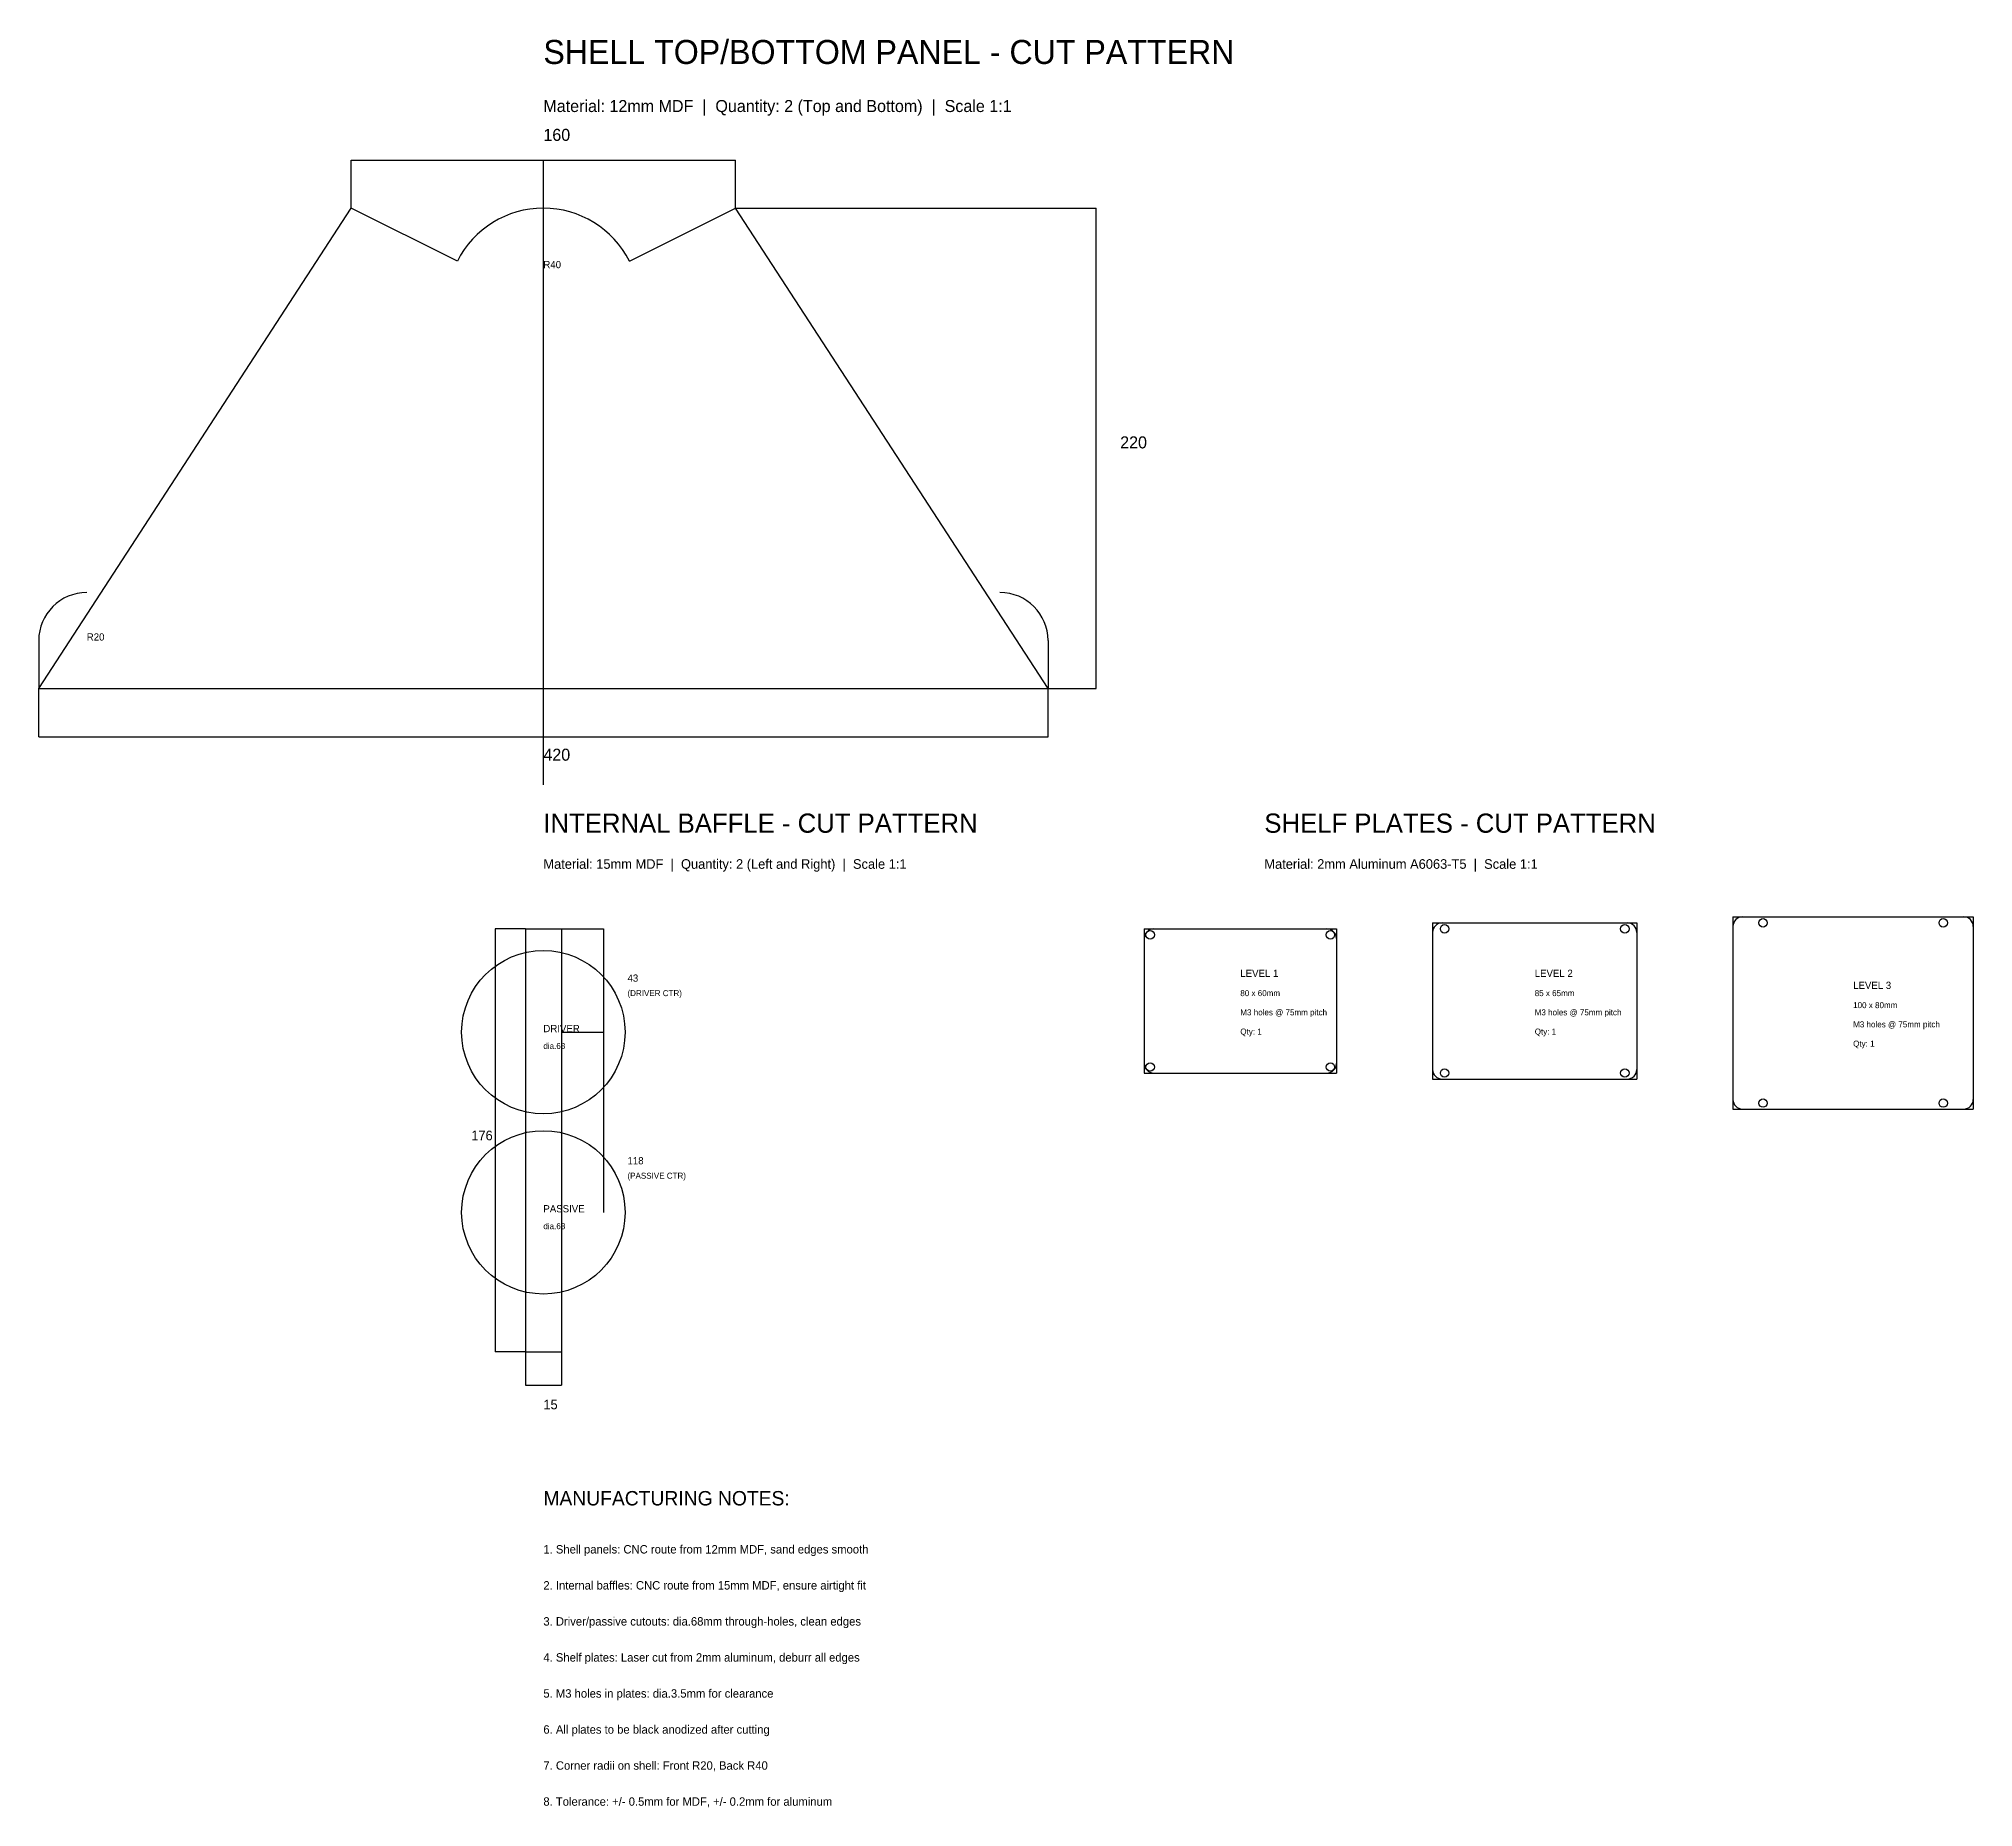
# Model space of a CAD drawing. Header units: millimetres. Extents: x -210 to 595, y -446 to 291.
import ezdxf

# ---------------------------------------------------------------- set-up
doc = ezdxf.new("R2010")
doc.units = ezdxf.units.MM
for name, color, linetype in [('ANNOTATION', 5, 'CONTINUOUS'), ('CENTER', 2, 'Continuous'), ('CUTLINE', 1, 'CONTINUOUS'), ('DIMENSION', 3, 'CONTINUOUS')]:
    doc.layers.add(name, color=color, linetype=linetype)

msp = doc.modelspace()

# ---------------------------------------------------------------- linework, layer by layer
at = {"layer": 'CENTER'}
msp.add_line((0, -20), (0, 240), dxfattribs=at)
at = {"layer": 'CUTLINE'}
for p, q in [((-210, 20), (-80, 220)), ((-35.78, 197.89), (-80, 220)), ((35.78, 197.89), (80, 220)), ((210, 20), (80, 220)), ((-210, 40), (-210, 20)), ((210, 40), (210, 20)), ((-210, 20), (210, 20)), ((-190, 20), (190, 20)), ((-7.5, -80), (7.5, -80)), ((-7.5, -80), (-7.5, -256)), ((7.5, -80), (7.5, -256)), ((250, -80), (330, -80)), ((250, -80), (250, -140)), ((330, -80), (330, -140)), ((370, -77.5), (455, -77.5)), ((370, -77.5), (370, -142.5)), ((455, -77.5), (455, -142.5)), ((495, -75), (595, -75)), ((495, -75), (495, -155)), ((595, -75), (595, -155)), ((250, -140), (330, -140)), ((370, -142.5), (455, -142.5)), ((495, -155), (595, -155)), ((-7.5, -256), (7.5, -256))]:
    msp.add_line(p, q, dxfattribs=at)
for centre, radius in [((375, -80), 1.75), ((450, -80), 1.75), ((507.5, -77.5), 1.75), ((582.5, -77.5), 1.75), ((252.5, -82.5), 1.75), ((327.5, -82.5), 1.75), ((0, -123), 34), ((252.5, -137.5), 1.75), ((327.5, -137.5), 1.75), ((375, -140), 1.75), ((450, -140), 1.75), ((507.5, -152.5), 1.75), ((582.5, -152.5), 1.75), ((0, -198), 34)]:
    msp.add_circle(centre, radius, dxfattribs=at)
for centre, radius, start, end in [((0, 180), 40, 26.57, 153.43), ((-190, 40), 20, 90, 180), ((190, 40), 20, 0, 90), ((254, -84), 4, 90, 180), ((326, -84), 4, 0, 90), ((374, -81.5), 4, 90, 180), ((451, -81.5), 4, 0, 90), ((499, -79), 4, 90, 180), ((591, -79), 4, 0, 90), ((254, -136), 4, 180, 270), ((326, -136), 4, 270, 360), ((374, -138.5), 4, 180, 270), ((451, -138.5), 4, 270, 360), ((499, -151), 4, 180, 270), ((591, -151), 4, 270, 360)]:
    msp.add_arc(centre, radius, start, end, dxfattribs=at)
at = {"layer": 'DIMENSION'}
for p, q in [((-80, 240), (80, 240)), ((-80, 220), (-80, 240)), ((80, 220), (80, 240)), ((80, 220), (230, 220)), ((230, 20), (230, 220)), ((-210, 0), (-210, 20)), ((210, 0), (210, 20)), ((210, 20), (230, 20)), ((-210, 0), (210, 0)), ((-20, -80), (-20, -256)), ((-7.5, -80), (-20, -80)), ((7.5, -80), (25, -80)), ((25, -80), (25, -123)), ((25, -80), (25, -198)), ((7.5, -123), (25, -123)), ((-7.5, -256), (-20, -256)), ((-7.5, -256), (-7.5, -270)), ((7.5, -256), (7.5, -270)), ((-7.5, -270), (7.5, -270))]:
    msp.add_line(p, q, dxfattribs=at)

# ---------------------------------------------------------------- texts
at = {"layer": 'ANNOTATION'}
for s, height, p in [('SHELL TOP/BOTTOM PANEL - CUT PATTERN', 10, (0, 280)), ('Material: 12mm MDF  |  Quantity: 2 (Top and Bottom)  |  Scale 1:1', 5, (0, 260)), ('INTERNAL BAFFLE - CUT PATTERN', 8, (0, -40)), ('SHELF PLATES - CUT PATTERN', 8, (300, -40)), ('Material: 15mm MDF  |  Quantity: 2 (Left and Right)  |  Scale 1:1', 4, (0, -55)), ('Material: 2mm Aluminum A6063-T5  |  Scale 1:1', 4, (300, -55)), ('LEVEL 1', 3, (290, -100)), ('LEVEL 2', 3, (412.5, -100)), ('LEVEL 3', 3, (545, -105)), ('80 x 60mm', 2.5, (290, -108)), ('85 x 65mm', 2.5, (412.5, -108)), ('100 x 80mm', 2.5, (545, -113)), ('DRIVER', 3, (0, -123)), ('M3 holes @ 75mm pitch', 2.5, (290, -116)), ('M3 holes @ 75mm pitch', 2.5, (412.5, -116)), ('M3 holes @ 75mm pitch', 2.5, (545, -121)), ('dia.68', 2.5, (0, -130)), ('Qty: 1', 2.5, (290, -124)), ('Qty: 1', 2.5, (412.5, -124)), ('Qty: 1', 2.5, (545, -129)), ('PASSIVE', 3, (0, -198)), ('dia.68', 2.5, (0, -205)), ('MANUFACTURING NOTES:', 6, (0, -320)), ('1. Shell panels: CNC route from 12mm MDF, sand edges smooth', 3.5, (0, -340)), ('2. Internal baffles: CNC route from 15mm MDF, ensure airtight fit', 3.5, (0, -355)), ('3. Driver/passive cutouts: dia.68mm through-holes, clean edges', 3.5, (0, -370)), ('4. Shelf plates: Laser cut from 2mm aluminum, deburr all edges', 3.5, (0, -385)), ('5. M3 holes in plates: dia.3.5mm for clearance', 3.5, (0, -400)), ('6. All plates to be black anodized after cutting', 3.5, (0, -415)), ('7. Corner radii on shell: Front R20, Back R40', 3.5, (0, -430)), ('8. Tolerance: +/- 0.5mm for MDF, +/- 0.2mm for aluminum', 3.5, (0, -445))]:
    msp.add_text(s, height=height, dxfattribs=at).set_placement(p)
at = {"layer": 'DIMENSION'}
for s, height, p in [('160', 5, (0, 248)), ('R40', 3, (0, 195)), ('220', 5, (240, 120)), ('R20', 3, (-190, 40)), ('420', 5, (0, -10)), ('43', 3, (35, -102)), ('(DRIVER CTR)', 2.5, (35, -108)), ('176', 4, (-30, -168)), ('118', 3, (35, -178)), ('(PASSIVE CTR)', 2.5, (35, -184)), ('15', 4, (0, -280))]:
    msp.add_text(s, height=height, dxfattribs=at).set_placement(p)

doc.saveas('drawing.dxf')
